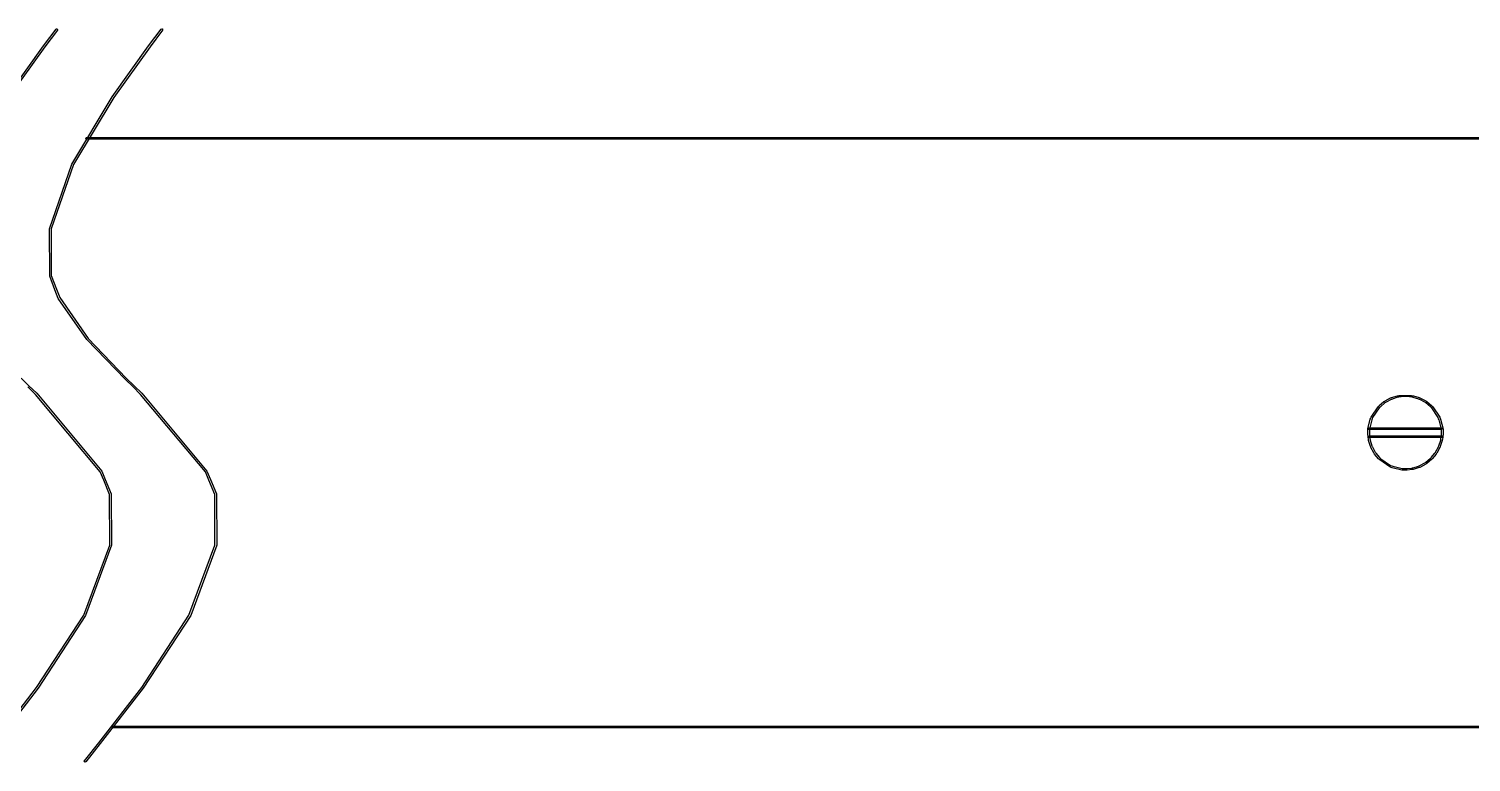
# Model space of a CAD drawing. Extents: x 0.54 to 10.46, y 0.74 to 7.76.
# Drawn here: x 8.179 to 8.799, y 3.971 to 4.286 of the extents above; entities that cross this region are included whole.
import ezdxf

# ---------------------------------------------------------------- set-up
doc = ezdxf.new("R2010")
doc.units = 0
doc.layers.get('0').update_dxf_attribs({"linetype": 'CONTINUOUS'})

msp = doc.modelspace()

# ---------------------------------------------------------------- linework, layer by layer
at = {"color": 4}
for points in [[(8.16982, 4.25657), (8.18554, 4.27849), (8.19092, 4.28564), (8.19092, 4.28569), (8.19135, 4.28575), (8.1914, 4.28569), (8.1914, 4.28569), (8.19151, 4.28526), (8.19151, 4.28521), (8.18614, 4.27806), (8.17046, 4.25624)], [(8.17583, 4.13564), (8.17925, 4.13232), (8.18257, 4.12912), (8.2105, 4.09565), (8.21203, 4.09212), (8.21463, 4.08589), (8.21474, 4.06386), (8.20356, 4.03364), (8.18317, 4.00233), (8.16471, 3.97851)], [(8.16411, 3.97894), (8.18251, 4.00265), (8.20281, 4.03381), (8.21403, 4.06386), (8.21392, 4.08567), (8.21137, 4.09185), (8.2099, 4.09538), (8.18201, 4.12864), (8.17876, 4.13183)]]:
    msp.add_lwpolyline(points, dxfattribs=at)
msp.add_lwpolyline([(8.20335, 3.9706), (8.20335, 3.9706), (8.20313, 3.97071), (8.20313, 3.97071), (8.20307, 3.97076), (8.20301, 3.97114), (8.20307, 3.97114), (8.20931, 3.97894), (8.22771, 4.00265), (8.24799, 4.03381), (8.25917, 4.06386), (8.25906, 4.08567), (8.25651, 4.09185), (8.25504, 4.09538), (8.22721, 4.12864), (8.22396, 4.13183), (8.22054, 4.13519), (8.20415, 4.15218), (8.19185, 4.16992), (8.19043, 4.17361), (8.18815, 4.17953), (8.18804, 4.19976), (8.1976, 4.22765), (8.21496, 4.25651), (8.23068, 4.27843), (8.23606, 4.2856), (8.23606, 4.28564), (8.23654, 4.28575), (8.2366, 4.28569), (8.2366, 4.28569), (8.23665, 4.28526), (8.23665, 4.28521), (8.23665, 4.28515), (8.23128, 4.278), (8.21565, 4.25618), (8.19835, 4.22749), (8.18881, 4.19982), (8.18881, 4.17974), (8.19108, 4.17389), (8.19249, 4.17025), (8.20475, 4.15261), (8.22103, 4.13564), (8.22444, 4.13232), (8.22771, 4.12912), (8.25569, 4.09565), (8.25722, 4.09212), (8.25982, 4.08589), (8.25993, 4.06386), (8.24875, 4.03364), (8.22835, 4.00239), (8.2099, 3.97857), (8.20367, 3.97076), (8.20361, 3.97076), (8.2034, 3.9706), (8.20335, 3.9706)], close=True, dxfattribs=at)
at = {"color": 0}
for points in [[(8.93332, 4.23833), (8.204, 4.23833), (8.20389, 4.23833), (8.20367, 4.23867), (8.20367, 4.23872), (8.20367, 4.23882), (8.20389, 4.2391), (8.204, 4.2391), (8.93332, 4.2391), (8.93338, 4.2391), (8.93365, 4.23882), (8.93365, 4.23872), (8.93365, 4.23867), (8.93338, 4.23833), (8.93332, 4.23833)], [(8.77067, 4.09608), (8.7691, 4.09608), (8.76497, 4.09711), (8.76449, 4.09728), (8.764, 4.0975), (8.7596, 4.10047), (8.75928, 4.10081), (8.75906, 4.10101), (8.75732, 4.10303), (8.75722, 4.10325), (8.75706, 4.10351), (8.75581, 4.10579), (8.75575, 4.10601), (8.75564, 4.10628), (8.75483, 4.10883), (8.75483, 4.10906), (8.75478, 4.10932), (8.7545, 4.11154), (8.7545, 4.11225), (8.7545, 4.11382), (8.75553, 4.11794), (8.75575, 4.11843), (8.75592, 4.11893), (8.7589, 4.12332), (8.75928, 4.12364), (8.75944, 4.12386), (8.76144, 4.12554), (8.76172, 4.12565), (8.76193, 4.12582), (8.76421, 4.12711), (8.76449, 4.12717), (8.76471, 4.12728), (8.76725, 4.12804), (8.76753, 4.12804), (8.76801, 4.12819), (8.77328, 4.12819), (8.77382, 4.12804), (8.77408, 4.12804), (8.77658, 4.12728), (8.77686, 4.12717), (8.77707, 4.12706), (8.7794, 4.12582), (8.77968, 4.12565), (8.77989, 4.12554), (8.7819, 4.12386), (8.78212, 4.12364), (8.78244, 4.12332), (8.78538, 4.11893), (8.7856, 4.11843), (8.78575, 4.11794), (8.78683, 4.11372), (8.78683, 4.11225), (8.78683, 4.11149), (8.78657, 4.10932), (8.78651, 4.10906), (8.78646, 4.10883), (8.78564, 4.10628), (8.7856, 4.10601), (8.78549, 4.10579), (8.78418, 4.10346), (8.78407, 4.10325), (8.7839, 4.10303), (8.78222, 4.10101), (8.78207, 4.10081), (8.78185, 4.10064), (8.77983, 4.09896), (8.77963, 4.09879), (8.7794, 4.09868), (8.77707, 4.09739), (8.77686, 4.09728), (8.77658, 4.09722), (8.77403, 4.0964), (8.77382, 4.09636), (8.77354, 4.09631), (8.77138, 4.09608), (8.77067, 4.09608)], [(8.77067, 4.12771), (8.76992, 4.12771), (8.76785, 4.12744), (8.76764, 4.12739), (8.76736, 4.12739), (8.76497, 4.12663), (8.76476, 4.12651), (8.76454, 4.12646), (8.76232, 4.12528), (8.7621, 4.12511), (8.76187, 4.125), (8.75993, 4.12337), (8.75976, 4.12315), (8.75939, 4.12283), (8.75657, 4.11865), (8.7564, 4.11817), (8.75618, 4.11774), (8.75521, 4.11367), (8.75521, 4.11225), (8.75521, 4.11149), (8.75543, 4.10949), (8.75549, 4.10921), (8.75553, 4.109), (8.75629, 4.10656), (8.7564, 4.10628), (8.75646, 4.10607), (8.75765, 4.10385), (8.75782, 4.10363), (8.75792, 4.1034), (8.75956, 4.10151), (8.75976, 4.10129), (8.7601, 4.10097), (8.76426, 4.09814), (8.76476, 4.09793), (8.76519, 4.09776), (8.76926, 4.09674), (8.77067, 4.09674), (8.77143, 4.09674), (8.77344, 4.097), (8.77371, 4.09706), (8.77393, 4.09711), (8.77632, 4.09787), (8.77658, 4.09793), (8.77681, 4.09804), (8.77903, 4.09928), (8.77924, 4.09939), (8.77946, 4.09956), (8.78136, 4.10113), (8.78157, 4.10129), (8.78174, 4.10151), (8.78336, 4.10346), (8.78353, 4.10363), (8.78364, 4.10385), (8.78483, 4.10607), (8.78494, 4.10628), (8.785, 4.10656), (8.78581, 4.109), (8.78586, 4.10921), (8.78586, 4.10949), (8.78614, 4.1116), (8.78614, 4.11225), (8.78614, 4.11376), (8.7851, 4.11774), (8.78494, 4.11817), (8.78472, 4.11865), (8.78196, 4.12283), (8.78162, 4.12315), (8.78142, 4.12337), (8.77946, 4.125), (8.77924, 4.12511), (8.77903, 4.12528), (8.77681, 4.12642), (8.77658, 4.12646), (8.77636, 4.12657), (8.77393, 4.12733), (8.77371, 4.12739), (8.77344, 4.12744), (8.77132, 4.12771), (8.77067, 4.12771)], [(8.93332, 3.9854), (8.21522, 3.9854), (8.21511, 3.9854), (8.21485, 3.98568), (8.21485, 3.98574), (8.21485, 3.98583), (8.21511, 3.98611), (8.21522, 3.98611), (8.93332, 3.98611), (8.93338, 3.98611), (8.93365, 3.98583), (8.93365, 3.98574), (8.93365, 3.98568), (8.93338, 3.9854), (8.93332, 3.9854)]]:
    msp.add_lwpolyline(points, close=True, dxfattribs=at)
at = {"color": 9}
for points in [[(8.78618, 4.11356), (8.75504, 4.11356), (8.75493, 4.11356), (8.75467, 4.11388), (8.75467, 4.11393), (8.75467, 4.11404), (8.75493, 4.11426), (8.75504, 4.11426), (8.78618, 4.11426), (8.78624, 4.11426), (8.78651, 4.11404), (8.78651, 4.11393), (8.78651, 4.11388), (8.78624, 4.11356), (8.78618, 4.11356)], [(8.78635, 4.11019), (8.75515, 4.11019), (8.75504, 4.11019), (8.75478, 4.11046), (8.75478, 4.11051), (8.75478, 4.11062), (8.75504, 4.11089), (8.75515, 4.11089), (8.78635, 4.11089), (8.7864, 4.11089), (8.78674, 4.11062), (8.78674, 4.11051), (8.78674, 4.11046), (8.7864, 4.11019), (8.78635, 4.11019)]]:
    msp.add_lwpolyline(points, close=True, dxfattribs=at)

doc.saveas('drawing.dxf')
